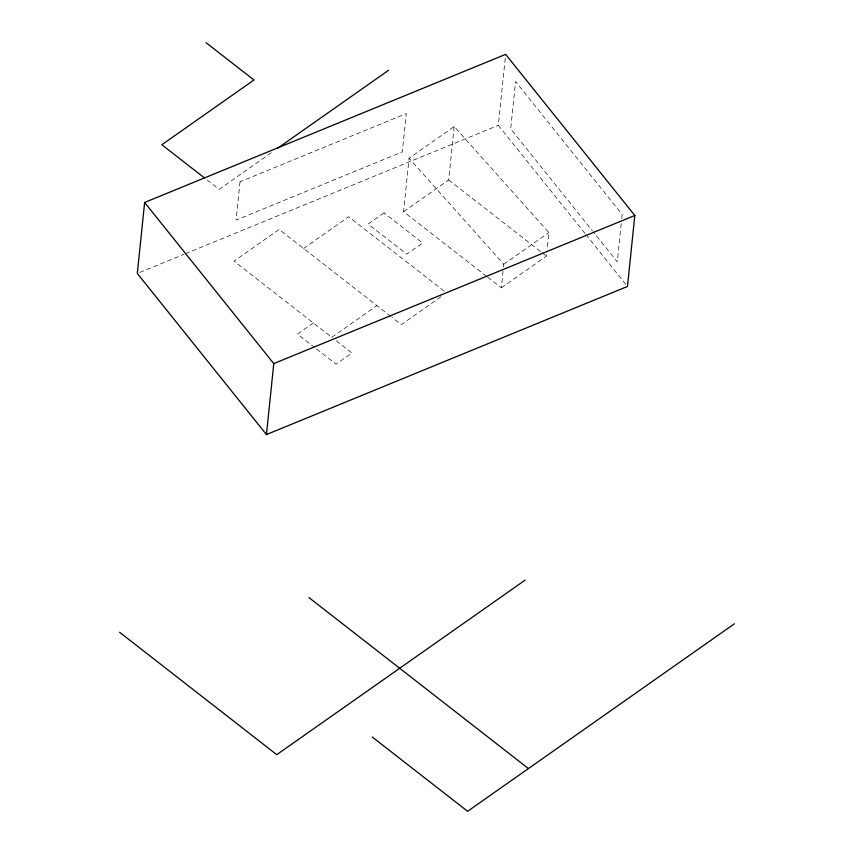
<?xml version="1.0" encoding="UTF-8"?>
<svg xmlns="http://www.w3.org/2000/svg" width="854" height="854" viewBox="0 0 854 854"><rect width="100%" height="100%" fill="white"/><g stroke="black" fill="none" stroke-linecap="round" stroke-linejoin="round"><path stroke-width="0.64" stroke-dasharray="4.27 3.2" d="M486.609 276.376L403.568 211.685L409.087 158.246L454.2 126.541L548.876 232.555L547.115 249.581M403.568 211.685L448.681 179.98L454.2 126.541M584.979 233.441L498.32 125.335L505.653 54.357M487.666 277.187L501.33 287.83L503.358 268.199M503.497 266.886L503.764 264.27L409.087 158.246M501.33 287.83L546.443 256.125L546.987 250.884M621.221 223.716L617.282 261.858L593.124 231.733M621.765 218.464L622.171 214.514L515.581 81.546L510.692 128.89L592.292 230.697M271.294 152.717L219.147 189.364L206.647 179.628M303.565 248.493L348.678 216.777L444.336 291.289M313.375 322.972L297.48 334.149L314.176 347.14M331.779 337.309L376.892 305.604M441.07 296.701L401.337 324.637L391.869 317.272M503.764 264.27L548.876 232.555M139.768 272.437L184.122 254.236M185.35 253.734L498.32 125.335M448.681 179.98L541.19 252.037M542.237 252.848L546.443 256.125M390.822 316.45L279.13 229.448L234.017 261.153L332.153 337.597M336.316 340.842L351.965 353.033L336.07 364.199L315.211 347.952M585.812 234.487L625.811 284.382M240.038 181.774L236.078 220.097L402.319 151.895L406.28 113.582L240.038 181.774M384.044 212.924L368.149 224.09L406.739 254.15L422.623 242.984L384.044 212.924"/><path stroke-width="1.28" d="M144.636 202.473L137.302 273.451L266.448 434.569L627.476 286.453L634.81 215.486L505.653 54.357L144.636 202.473L273.782 363.59L266.448 434.569M277.806 148.126L388.602 70.252M525.157 580.079L276.76 754.68L119.603 632.259M734.397 623.794L467.629 811.3L372.248 737.002M273.782 363.59L634.81 215.486M206.07 42.7L253.969 79.998L161.865 144.742L204.565 178.006M308.913 597.565L528.434 768.557"/></g></svg>
